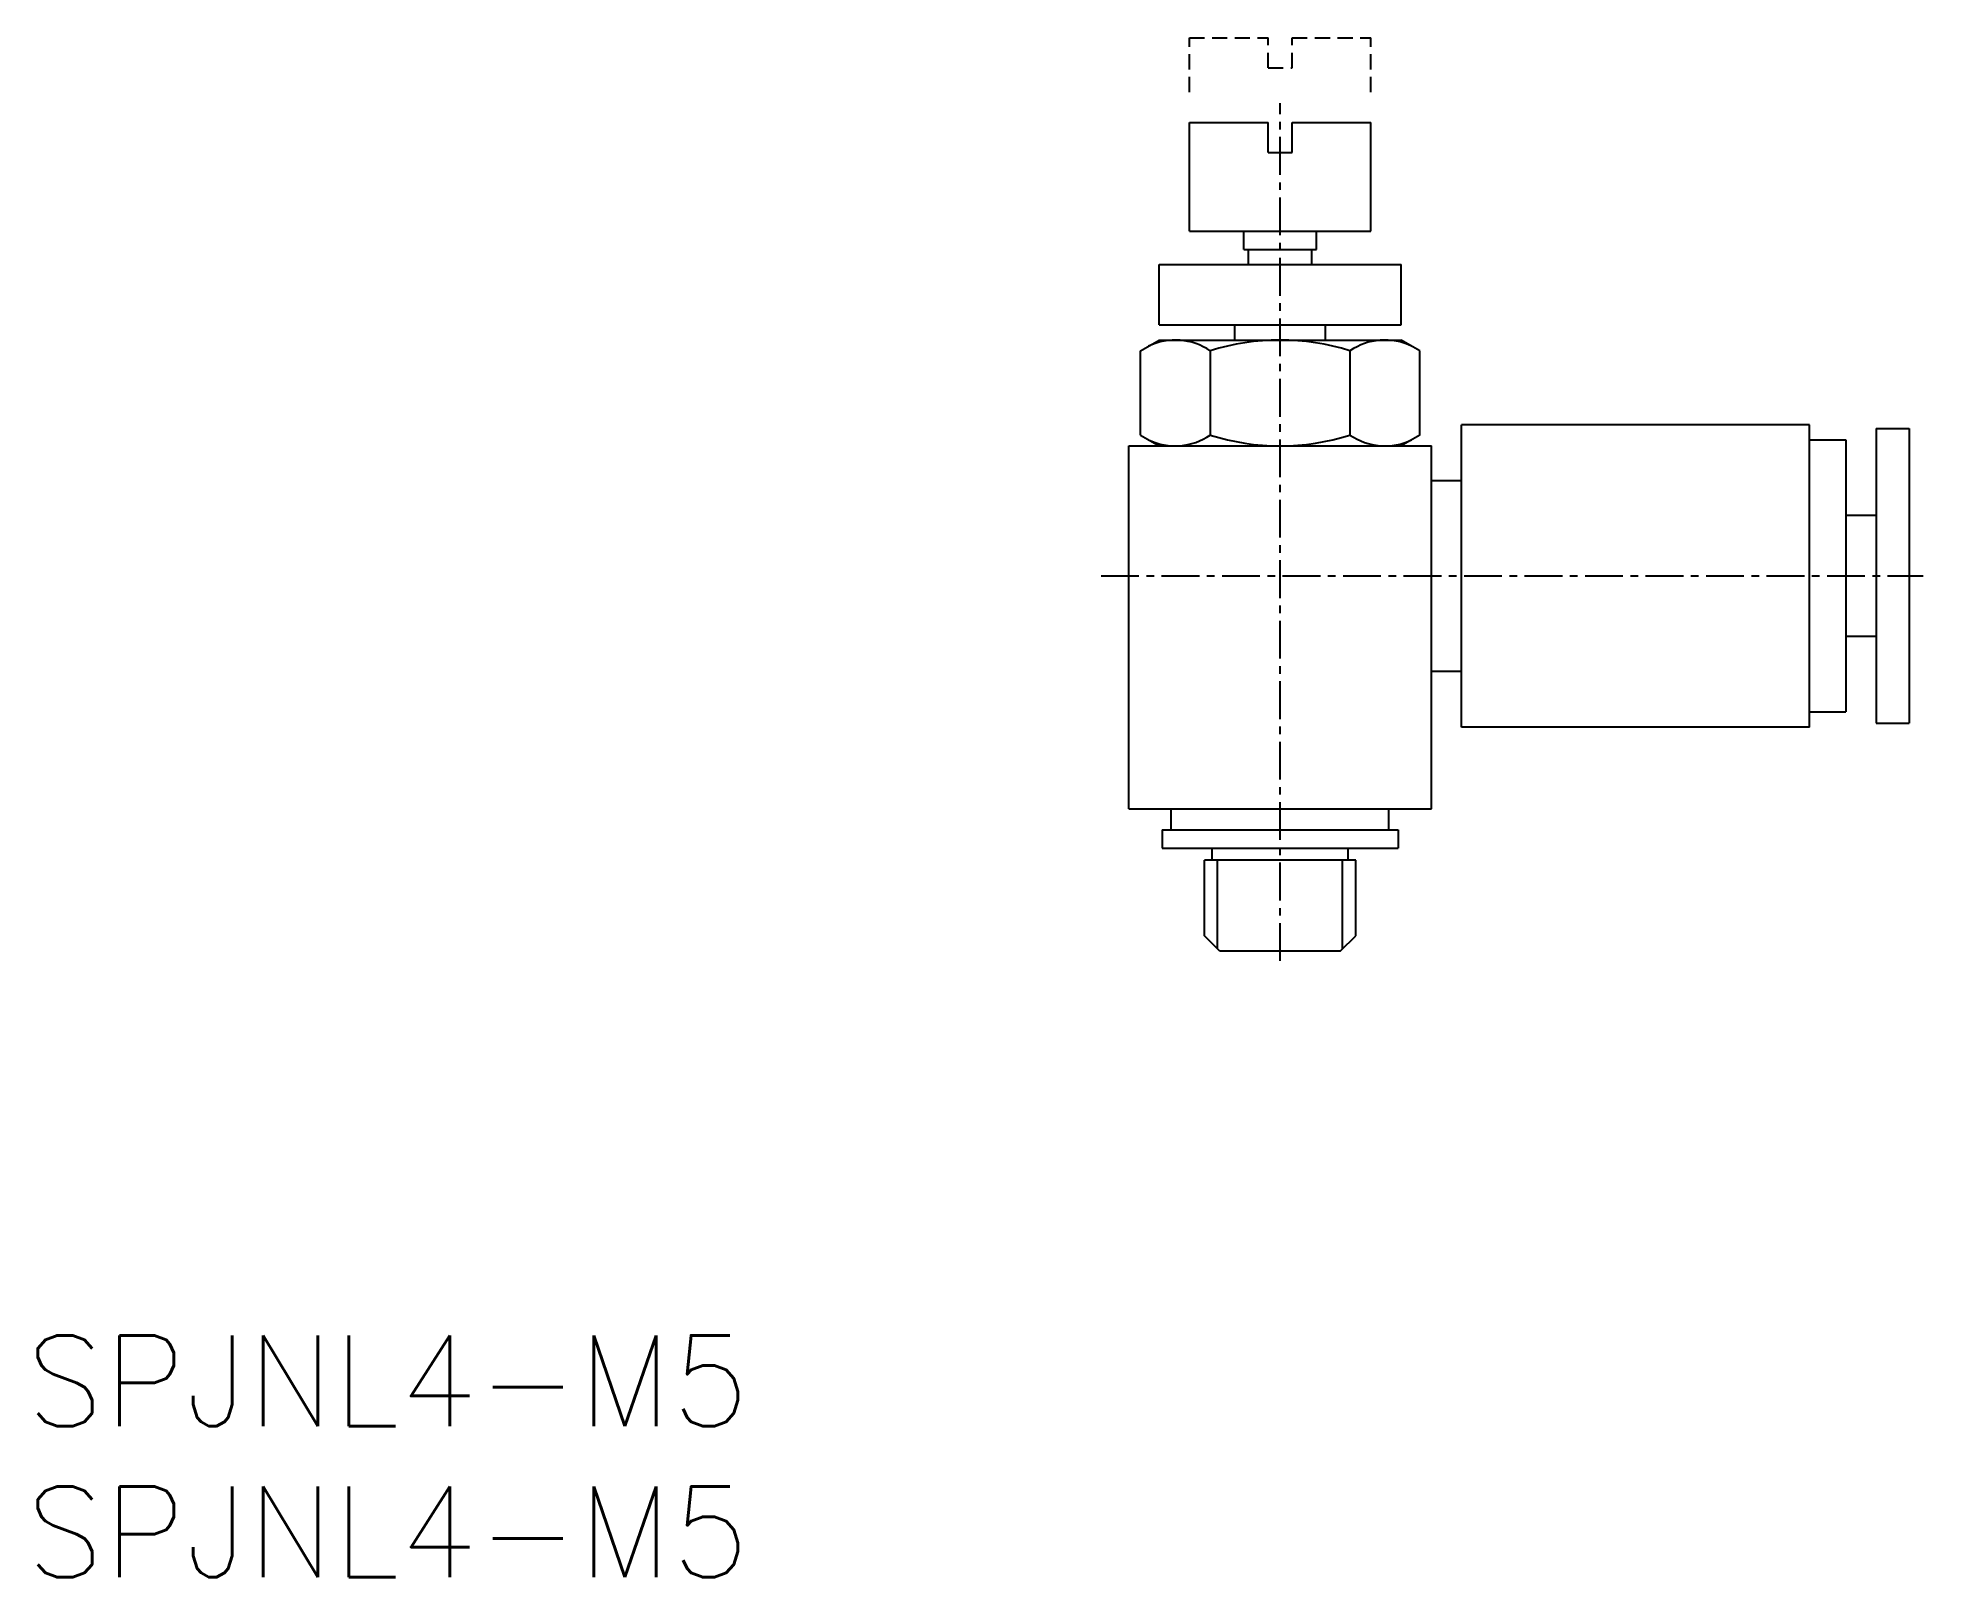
# Model space of a CAD drawing. Extents: x 0.4 to 62.7, y 0 to 50.9.
import ezdxf

# ---------------------------------------------------------------- set-up
doc = ezdxf.new("R2010")
doc.units = 0
doc.linetypes.add('CENTER', pattern=[2, 1.25, -0.25, 0.25, -0.25])
doc.linetypes.add('DASHED', pattern=[0.75, 0.5, -0.25])
doc.layers.get('0').update_dxf_attribs({"linetype": 'CONTINUOUS'})
doc.layers.add('CENTER', color=1, linetype='CENTER')
doc.styles.get("Standard").update_dxf_attribs({"font": 'txt.shx'})

# ---------------------------------------------------------------- blocks, each defined once
blk = doc.blocks.new('*U6')
at = {"color": 7, "linetype": 'CONTINUOUS'}
blk.add_text('SPJNL4-M5', height=3, dxfattribs=at).set_placement((0, 0))
blk = doc.blocks.new('*U7')
at = {"color": 7, "linetype": 'CONTINUOUS'}
blk.add_text('SPJNL4-M5', height=3, dxfattribs=at).set_placement((0, 5))

msp = doc.modelspace()

# ---------------------------------------------------------------- linework, layer by layer
at = {"color": 3, "linetype": 'DASHED'}
for p, q in [((38.457, 50.919), (41.057, 50.919)), ((38.457, 49.119), (38.457, 50.919)), ((41.057, 49.919), (41.057, 50.919)), ((41.857, 49.919), (41.857, 50.919)), ((41.857, 50.919), (44.457, 50.919)), ((44.457, 49.119), (44.457, 50.919)), ((41.057, 49.919), (41.857, 49.919))]:
    msp.add_line(p, q, dxfattribs=at)
at = {"color": 7, "linetype": 'CONTINUOUS'}
for p, q in [((38.457, 48.119), (41.057, 48.119)), ((38.457, 44.519), (38.457, 48.119)), ((41.057, 47.119), (41.057, 48.119)), ((41.857, 47.119), (41.857, 48.119)), ((41.857, 48.119), (44.457, 48.119)), ((44.457, 44.519), (44.457, 48.119)), ((41.057, 47.119), (41.857, 47.119)), ((38.457, 44.519), (44.457, 44.519)), ((40.257, 43.919), (40.257, 44.519)), ((42.657, 43.919), (42.657, 44.519)), ((40.257, 43.919), (42.657, 43.919)), ((40.407, 43.419), (40.407, 43.919)), ((42.507, 43.419), (42.507, 43.919)), ((37.457, 41.419), (37.457, 43.419)), ((37.457, 43.419), (45.457, 43.419)), ((45.457, 41.419), (45.457, 43.419)), ((37.457, 41.419), (45.457, 41.419)), ((39.957, 40.919), (39.957, 41.419)), ((42.957, 40.919), (42.957, 41.419)), ((36.838, 40.562), (37.457, 40.919)), ((36.838, 37.776), (36.838, 40.562)), ((37.457, 40.919), (45.457, 40.919)), ((39.147, 40.562), (39.147, 37.776)), ((43.766, 40.562), (43.766, 37.776)), ((46.076, 40.562), (45.457, 40.919)), ((46.076, 37.776), (46.076, 40.562)), ((47.457, 28.119), (47.457, 38.119)), ((58.957, 38.119), (47.457, 38.119)), ((58.957, 28.119), (58.957, 38.119)), ((36.457, 25.419), (36.457, 37.419)), ((36.457, 37.419), (46.457, 37.419)), ((36.838, 37.776), (37.457, 37.419)), ((37.457, 37.419), (45.457, 37.419)), ((46.076, 37.776), (45.457, 37.419)), ((46.457, 25.419), (46.457, 37.419)), ((58.957, 37.619), (60.157, 37.619)), ((60.157, 37.619), (60.157, 28.619)), ((61.157, 37.994), (61.157, 28.244)), ((61.157, 37.994), (62.257, 37.994)), ((62.257, 37.994), (62.257, 28.244)), ((46.457, 36.269), (47.457, 36.269)), ((61.157, 35.119), (60.157, 35.119)), ((61.157, 31.119), (60.157, 31.119)), ((46.457, 29.969), (47.457, 29.969)), ((58.957, 28.119), (47.457, 28.119)), ((58.957, 28.619), (60.157, 28.619)), ((61.157, 28.244), (62.257, 28.244)), ((36.457, 25.419), (46.457, 25.419)), ((37.857, 24.719), (37.857, 25.419)), ((45.057, 24.719), (45.057, 25.419)), ((37.557, 24.719), (45.357, 24.719)), ((37.557, 24.719), (37.557, 24.119)), ((45.357, 24.719), (45.357, 24.119)), ((37.557, 24.119), (45.357, 24.119)), ((38.957, 21.219), (38.957, 23.719)), ((43.957, 23.719), (38.957, 23.719)), ((39.207, 23.719), (39.207, 24.119)), ((39.39, 20.786), (39.39, 23.719)), ((43.524, 20.786), (43.524, 23.719)), ((43.707, 23.719), (43.707, 24.119)), ((43.957, 21.219), (43.957, 23.719)), ((39.457, 20.719), (38.957, 21.219)), ((43.457, 20.719), (43.957, 21.219)), ((39.457, 20.719), (43.457, 20.719))]:
    msp.add_line(p, q, dxfattribs=at)
for centre, radius, start, end in [((37.993, 38.874), 2.045, 55.61575, 115.61575), ((41.457, 33.276), 7.643, 72.41205, 107.58795), ((44.921, 38.874), 2.045, 64.38425, 124.38425), ((37.993, 39.463), 2.045, 244.38425, 304.38425), ((41.457, 45.062), 7.643, 252.41205, 287.58795), ((44.921, 39.463), 2.045, 235.61575, 295.61575)]:
    msp.add_arc(centre, radius, start, end, dxfattribs=at)
at = {"layer": 'CENTER', "color": 1, "linetype": 'CENTER'}
for p, q in [((41.457, 20.385), (41.457, 48.756)), ((35.54, 33.119), (62.72, 33.119))]:
    msp.add_line(p, q, dxfattribs=at)

# ---------------------------------------------------------------- block references
at = {"color": 7, "linetype": 'CONTINUOUS'}
for name in ['*U7', '*U6']:
    msp.add_blockref(name, (0, 0), dxfattribs=at)

doc.saveas('drawing.dxf')
